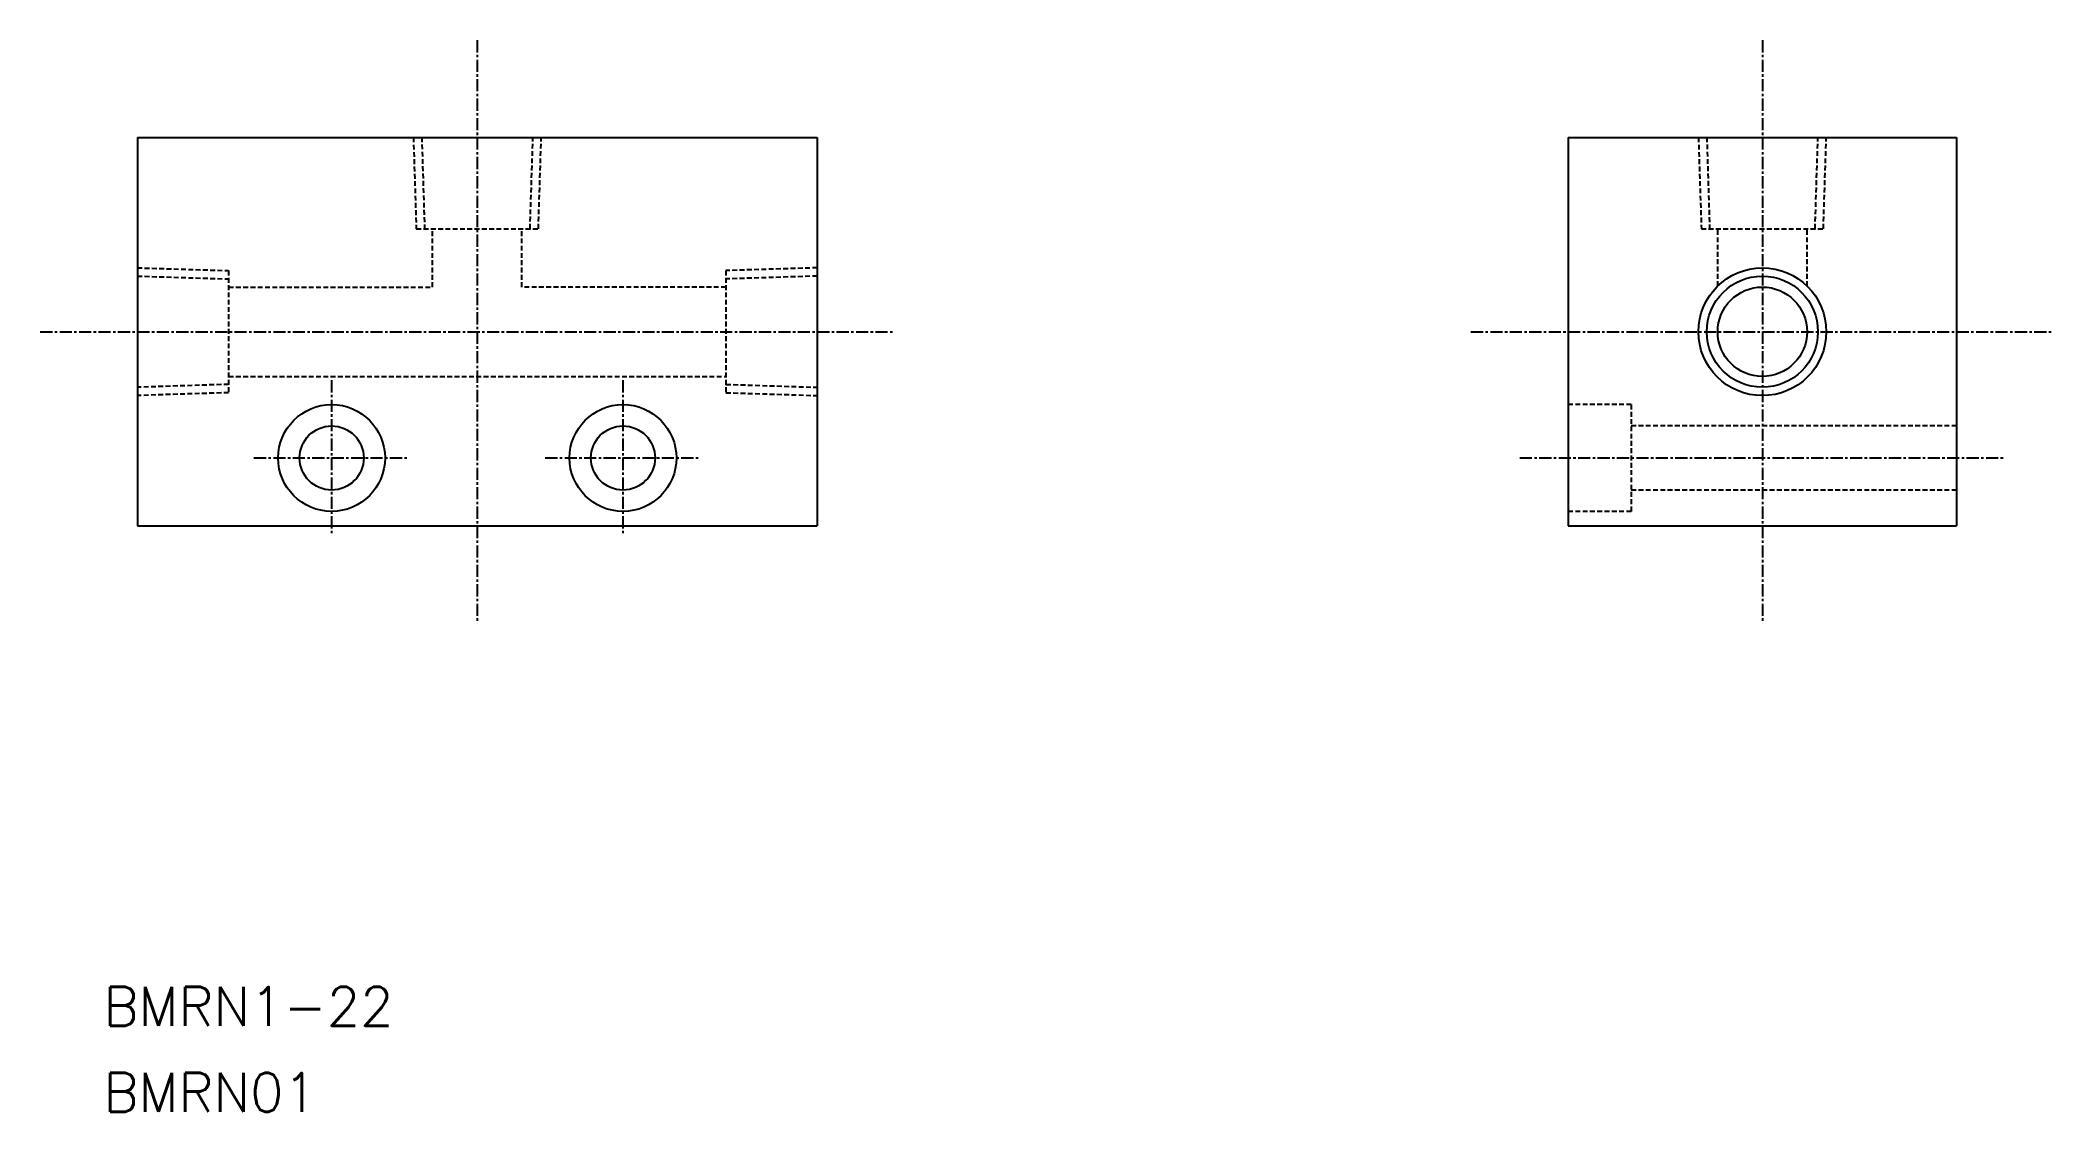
# Model space of a CAD drawing. Extents: x 23 to 231, y 205 to 315.
import ezdxf

# ---------------------------------------------------------------- set-up
doc = ezdxf.new("R2010")
doc.units = 0
doc.linetypes.add('CENTER', pattern=[2, 1.25, -0.25, 0.25, -0.25])
doc.linetypes.add('DASHED', pattern=[0.75, 0.5, -0.25])
doc.layers.get('0').update_dxf_attribs({"linetype": 'CONTINUOUS'})
doc.layers.add('CENTER', color=1, linetype='CENTER')
doc.styles.get("Standard").update_dxf_attribs({"font": 'txt.shx', "bigfont": '@extfont2.shx'})

msp = doc.modelspace()

# ---------------------------------------------------------------- linework, layer by layer
at = {"color": 7, "linetype": 'CONTINUOUS'}
for p, q in [((33.3, 304.97), (103.3, 304.97)), ((33.3, 304.97), (33.3, 264.97)), ((103.3, 304.97), (103.3, 264.97)), ((180.61, 304.97), (180.61, 264.97)), ((180.61, 304.97), (220.61, 304.97)), ((220.61, 304.97), (220.61, 264.97)), ((33.3, 264.97), (103.3, 264.97)), ((180.61, 264.97), (220.61, 264.97))]:
    msp.add_line(p, q, dxfattribs=at)
at = {"color": 3, "linetype": 'DASHED'}
for p, q in [((61.72, 304.97), (62.02, 295.57)), ((62.58, 305), (62.87, 295.57)), ((73.73, 295.57), (74.03, 305)), ((74.59, 295.57), (74.88, 304.97)), ((194.03, 304.97), (194.33, 295.57)), ((194.89, 305), (195.18, 295.57)), ((206.04, 295.57), (206.33, 305)), ((206.89, 295.57), (207.19, 304.97)), ((62.02, 295.57), (74.59, 295.57)), ((63.7, 289.57), (63.7, 295.57)), ((72.9, 289.57), (72.9, 295.57)), ((194.33, 295.57), (206.89, 295.57)), ((196.01, 289.68), (196.01, 295.57)), ((205.21, 289.68), (205.21, 295.57)), ((33.3, 291.55), (42.7, 291.26)), ((33.3, 290.7), (42.7, 290.4)), ((42.7, 291.26), (42.7, 278.69)), ((103.3, 291.55), (93.9, 291.26)), ((93.9, 291.26), (93.9, 278.69)), ((103.3, 290.7), (93.9, 290.4)), ((42.7, 289.57), (63.7, 289.57)), ((93.9, 289.57), (72.9, 289.57)), ((42.7, 280.37), (93.9, 280.37)), ((42.7, 279.55), (33.3, 279.25)), ((42.7, 278.69), (33.3, 278.4)), ((93.9, 279.55), (103.3, 279.25)), ((93.9, 278.69), (103.3, 278.4)), ((187.11, 277.47), (180.61, 277.47)), ((187.11, 277.47), (187.11, 266.47)), ((220.61, 275.27), (187.11, 275.27)), ((220.61, 268.67), (187.11, 268.67)), ((187.11, 266.47), (180.61, 266.47))]:
    msp.add_line(p, q, dxfattribs=at)
at = {"color": 3, "linetype": 'CONTINUOUS'}
msp.add_circle((200.61, 284.97), 6.58, dxfattribs=at)
at = {"color": 7, "linetype": 'CONTINUOUS'}
for centre, radius in [((200.61, 284.97), 5.72), ((200.61, 284.97), 4.6), ((53.3, 271.97), 5.5), ((83.3, 271.97), 5.5), ((53.3, 271.97), 3.3), ((83.3, 271.97), 3.3)]:
    msp.add_circle(centre, radius, dxfattribs=at)
at = {"layer": 'CENTER', "color": 1, "linetype": 'CENTER'}
for p, q in [((68.3, 314.97), (68.3, 254.97)), ((200.61, 314.97), (200.61, 254.97)), ((23.3, 284.97), (111.19, 284.97)), ((170.61, 284.97), (230.61, 284.97)), ((53.3, 279.97), (53.3, 263.97)), ((83.3, 279.97), (83.3, 263.97)), ((45.3, 271.97), (61.3, 271.97)), ((75.3, 271.97), (91.3, 271.97)), ((175.64, 271.97), (225.48, 271.97))]:
    msp.add_line(p, q, dxfattribs=at)

# ---------------------------------------------------------------- texts
at = {"color": 7, "linetype": 'CONTINUOUS'}
for s, p in [('BMRN1-22', (29.83, 213.52)), ('BMRN01', (29.83, 204.67))]:
    msp.add_text(s, height=4, dxfattribs=at).set_placement(p)

doc.saveas('drawing.dxf')
